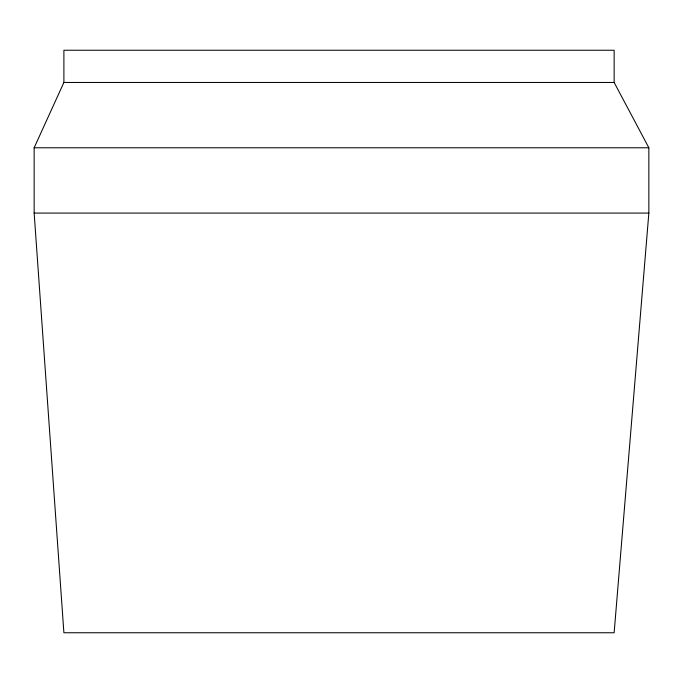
<?xml version="1.0" encoding="UTF-8"?>
<svg xmlns="http://www.w3.org/2000/svg" width="683" height="683" viewBox="0 0 683 683"><rect width="100%" height="100%" fill="white"/><g stroke="black" fill="none" stroke-linecap="round" stroke-linejoin="round"><path stroke-width="1.02" d="M648.85 213.079L614.145 632.757L63.895 632.757L34.15 213.079L34.15 147.776L63.895 82.464L63.895 50.243L614.145 50.243L614.145 82.464L648.85 147.776L648.85 213.079L34.15 213.079M63.895 82.464L614.145 82.464M34.15 147.776L648.85 147.776"/></g></svg>
